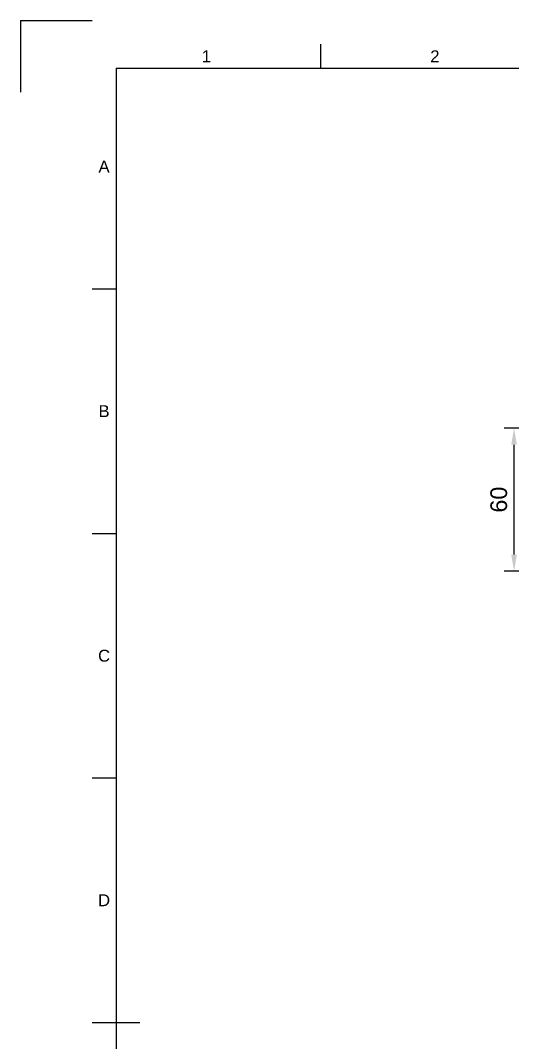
# Model space of a CAD drawing. Header units: millimetres. Extents: x 0 to 594, y 0 to 420.
# Drawn here: x 0 to 103, y 205.8 to 420 of the extents above; entities that cross this region are included whole.
import ezdxf
from ezdxf.enums import TextEntityAlignment as Align

# ---------------------------------------------------------------- set-up
doc = ezdxf.new("R2010")
doc.units = ezdxf.units.MM
doc.header["$LTSCALE"] = 0.75
doc.layers.add('BORDER', color=7, linetype='Continuous', lineweight=25)
doc.layers.add('FD_Dimensions', color=7, linetype='Continuous', lineweight=25)
doc.styles.add('FusionTitle', font='arial.ttf')
doc.styles.get("Standard").update_dxf_attribs({"font": 'arial.ttf'})
doc.dimstyles.new('Dim-ISO-25', dxfattribs={"dimtxt": 3.5, "dimasz": 3.5, "dimexe": 2.1, "dimexo": 2.1, "dimgap": 1.4, "dimtad": 1, "dimzin": 12, "dimdsep": 46, "dimtxsty": 'Standard', "dimcen": 0, "dimazin": 3, "dimtp": 0.1, "dimtm": 0.1, "dimtfac": 0.714286, "dimtmove": 0, "dimatfit": 3, "dimfxl": 1, "dimtzin": 12, "dimarcsym": 0})

# ---------------------------------------------------------------- blocks, each defined once
blk = doc.blocks.new('ISO_A2_SHEET')
at = {"layer": 'BORDER'}
for p, q in [((62.8335, 415), (62.8335, 410)), ((20, 410), (584, 410)), ((20, 410), (20, 10)), ((15, 363.75), (20, 363.75)), ((15, 312.5), (20, 312.5)), ((15, 261.25), (20, 261.25)), ((15, 210), (25, 210))]:
    blk.add_line(p, q, dxfattribs=at)
at = {"layer": 'Defpoints'}
for q in [(15, 420), (0, 405)]:
    blk.add_line((0, 420), q, dxfattribs=at)
at = {"layer": 'BORDER', "style": 'FusionTitle'}
for s, p in [('1', (38.91685, 412.5)), ('2', (86.75015, 412.5)), ('A', (17.5, 389.375)), ('B', (17.5, 338.125)), ('C', (17.5, 286.875)), ('D', (17.5, 235.625))]:
    blk.add_text(s, height=2.5, dxfattribs=at).set_placement(p, align=Align.MIDDLE)
blk = doc.blocks.new('*D42')
at = {"layer": 'Defpoints', "color": 0, "transparency": 16777216}
for p in [(103.32042, 334.575664), (124.32042, 334.575664), (124.32042, 304.575664)]:
    blk.add_point(p, dxfattribs=at)
at = {"layer": 'FD_Dimensions', "color": 0, "lineweight": -2, "transparency": 16777216}
for p, q in [((122.22042, 334.575664), (101.22042, 334.575664)), ((103.32042, 308.075664), (103.32042, 331.075664)), ((122.22042, 304.575664), (101.22042, 304.575664))]:
    blk.add_line(p, q, dxfattribs=at)
at = {"layer": 'FD_Dimensions', "color": 0, "transparency": 16777216}
for points in [[(102.737086, 331.075664), (103.903753, 331.075664), (103.32042, 334.575664)], [(102.737086, 308.075664), (103.903753, 308.075664), (103.32042, 304.575664)]]:
    blk.add_solid(points, dxfattribs=at)
at = {"layer": 'FD_Dimensions', "color": 0, "transparency": 16777216, "insert": (100.133414, 319.575664), "char_height": 3.5, "attachment_point": 5, "rotation": 90}
blk.add_mtext('60', dxfattribs=at)

msp = doc.modelspace()

# ---------------------------------------------------------------- block references
at = {"layer": 'BORDER'}
msp.add_blockref('ISO_A2_SHEET', (0, 0), dxfattribs=at)

# ---------------------------------------------------------------- dimensions: what is measured, and where the dimension line sits
at = {"layer": 'FD_Dimensions'}
dim = msp.add_linear_dim(base=(103.3204, 334.5757), p1=(124.3204, 304.5757), p2=(124.3204, 334.5757), angle=90, dimstyle='Dim-ISO-25', override={"dimlfac": 2, "dimclrd": 0, "dimclre": 0}, dxfattribs=at)
dim.commit()
dim.dimension.update_dxf_attribs({"geometry": '*D42', "text_midpoint": (100.1334, 319.5757)})

doc.saveas('drawing.dxf')
